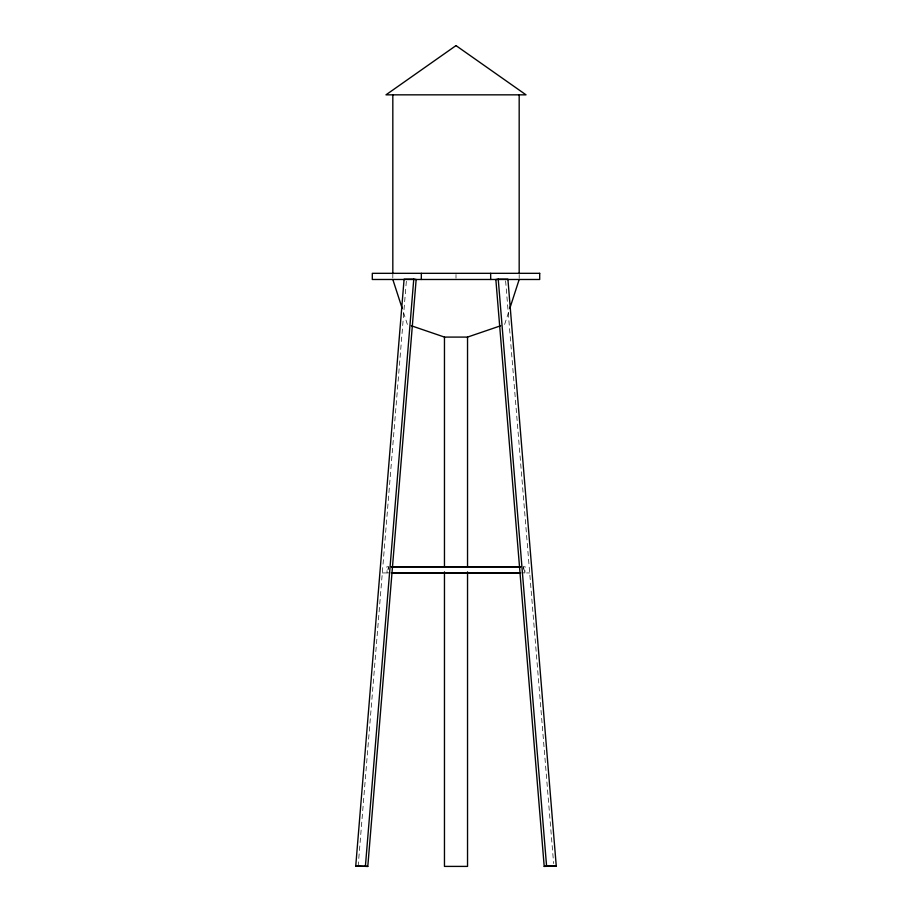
<?xml version="1.0" encoding="UTF-8"?>
<svg xmlns="http://www.w3.org/2000/svg" width="912" height="912" viewBox="0 0 912 912"><rect width="100%" height="100%" fill="white"/><g stroke="black" fill="none" stroke-linecap="round" stroke-linejoin="round"><path stroke-width="0.68" stroke-dasharray="4.56 3.42" d="M523.397 569.191L523.556 566.751L525.266 566.842L524.856 572.941L523.146 572.85M358.131 866.4L406.376 280.896M382.31 572.941L387.144 572.941L388.569 566.842M504.632 324.421L508.486 312.531M388.603 569.191L388.444 566.751L386.734 566.842L387.144 572.941L388.854 572.85M523.431 566.842L524.856 572.941L529.69 572.941M403.514 312.531L407.368 324.421M505.624 280.896L553.63 863.561M519.179 274.558L519.179 278.251M456 274.558L456 278.251M392.821 273.326L392.821 278.251"/><path stroke-width="1.37" d="M355.737 866.081L404.096 279.163L413.763 279.163L416.157 279.482L367.798 866.4L355.737 866.081L367.798 866.4M365.416 866.081L413.763 279.163M509.762 308.564L519.179 279.482M411.346 325.778L444.463 337.087L467.537 337.087L500.654 325.778M498.237 279.163L495.843 279.482L544.202 866.4L556.263 866.081L507.904 279.163L498.237 279.163L546.584 866.081L556.263 866.081M544.202 866.4L546.584 866.081M391.408 566.751L520.592 566.751M391.408 566.842L520.592 566.842M391.408 572.85L520.592 572.85M391.408 572.941L520.592 572.941M392.821 279.482L402.238 308.564M519.179 94.837L519.179 273.326M490.667 273.326L490.667 279.482M467.537 337.087L467.537 566.17M467.537 571.87L467.537 866.4L444.463 866.4L444.463 571.87M444.463 337.087L444.463 566.17M421.333 273.326L421.333 279.482M392.821 94.837L392.821 273.326M456 45.6L385.981 94.837L526.019 94.837L456 45.6M539.699 273.326L372.301 273.326L372.301 279.482L539.699 279.482L539.699 273.326"/></g></svg>
